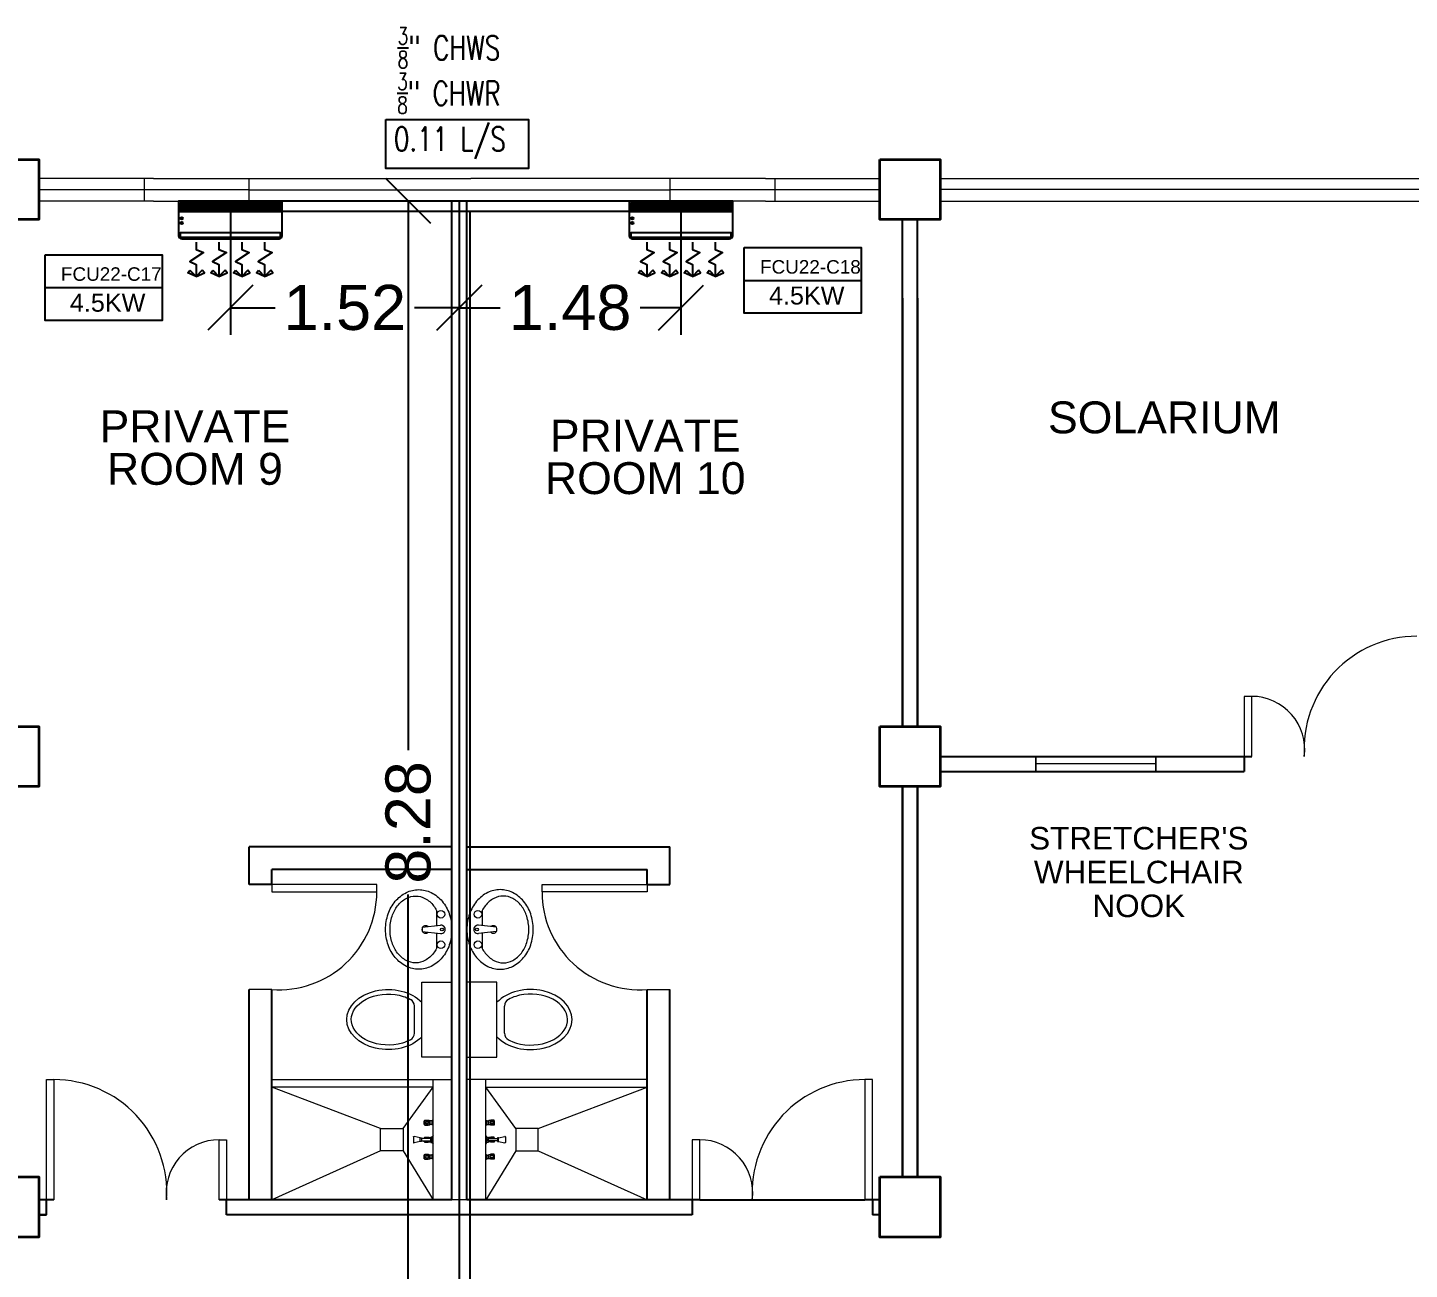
# Model space of a CAD drawing. Header units: millimetres. Extents: x 5 to 598, y 3 to 339.
# Drawn here: x 158.52 to 167.72, y 132.67 to 140.94 of the extents above; entities that cross this region are included whole.
import ezdxf

# ---------------------------------------------------------------- set-up
doc = ezdxf.new("R2010")
doc.units = ezdxf.units.MM
doc.header["$MEASUREMENT"] = 0
for name, color, linetype in [('AIR', 7, 'Continuous'), ('fcu line', 7, 'Continuous'), ('fcu return', 7, 'Continuous'), ('label', 7, 'Continuous'), ('Legends', 7, 'Continuous'), ('pipe label', 7, 'Continuous')]:
    doc.layers.add(name, color=color, linetype=linetype)
doc.styles.add('Arch-Dim', font='simplex.shx', dxfattribs={"width": 0.75})
doc.styles.get("Standard").update_dxf_attribs({"font": 'arial.ttf'})
doc.styles.add('SWISSLT175', font='swissl.ttf', dxfattribs={"height": 0.175})
doc.dimstyles.new('Copy of dimension', dxfattribs={"dimtxt": 0.3, "dimasz": 0.3, "dimexe": 0.18, "dimexo": 0.0625, "dimgap": 0.09, "dimtad": 0, "dimzin": 0, "dimdsep": 46, "dimtxsty": 'Standard', "dimblk": 'OBLIQUE', "dimcen": 0.09, "dimclrd": 256, "dimclre": 256, "dimclrt": 256, "dimadec": 0, "dimazin": 0, "dimtfac": 1, "dimtofl": 0, "dimtmove": 0, "dimatfit": 3, "dimldrblk": 'OBLIQUE', "dimfxl": 1, "dimtolj": 1, "dimtzin": 0, "dimarcsym": 0})

# ---------------------------------------------------------------- blocks, each defined once
blk = doc.blocks.new('CARRIER-S30-32 (FCD)')
at = {"layer": 'AIR'}
for p, q in [((0.825, -0.05), (-0.825, -0.05)), ((0.825, -0.075), (-0.825, -0.075)), ((0.825, -0.1), (-0.825, -0.1)), ((0.825, -0.125), (-0.825, -0.125)), ((0.825, -0.15), (-0.825, -0.15)), ((-0.6, -0.025), (-0.6, -0.175)), ((-0.4, -0.025), (-0.4, -0.175)), ((-0.2, -0.025), (-0.2, -0.175)), ((0, -0.025), (0, -0.175)), ((0.2, -0.025), (0.2, -0.175)), ((0.4, -0.025), (0.4, -0.175)), ((0.6, -0.025), (0.6, -0.175))]:
    blk.add_line(p, q, dxfattribs=at)
for points in [[(-0.8, -0.62), (0.8, -0.62, 0.414214), (0.85, -0.57), (0.85, 0), (-0.85, 0), (-0.85, -0.57, 0.414214)], [(-0.8, -0.595), (0.8, -0.595, 0.414214), (0.825, -0.57), (0.825, -0.525), (-0.825, -0.525), (-0.825, -0.57, 0.414214)]]:
    blk.add_lwpolyline(points, format="xyb", close=True, dxfattribs=at)
for points in [[(-0.825, -0.025), (0.825, -0.025), (0.825, -0.175), (-0.825, -0.175)], [(-0.664, -1.134), (-0.562, -1.239), (-0.697, -1.177)], [(-0.461, -1.134), (-0.562, -1.239), (-0.428, -1.177)], [(-0.289, -1.134), (-0.188, -1.239), (-0.322, -1.177)], [(-0.086, -1.134), (-0.188, -1.239), (-0.053, -1.177)], [(0.086, -1.134), (0.187, -1.239), (0.053, -1.177)], [(0.289, -1.134), (0.187, -1.239), (0.322, -1.177)], [(0.461, -1.134), (0.562, -1.239), (0.428, -1.177)], [(0.664, -1.134), (0.562, -1.239), (0.697, -1.177)]]:
    blk.add_lwpolyline(points, close=True, dxfattribs=at)
for points in [[(-0.562, -0.678), (-0.562, -0.794), (-0.44, -0.843), (-0.667, -0.996), (-0.562, -1.044), (-0.562, -1.239)], [(-0.188, -0.678), (-0.188, -0.794), (-0.065, -0.843), (-0.292, -0.996), (-0.188, -1.044), (-0.188, -1.239)], [(0.187, -0.678), (0.187, -0.794), (0.31, -0.843), (0.083, -0.996), (0.187, -1.044), (0.187, -1.239)], [(0.562, -0.678), (0.562, -0.794), (0.685, -0.843), (0.458, -0.996), (0.562, -1.044), (0.562, -1.239)]]:
    blk.add_lwpolyline(points, dxfattribs=at)
for centre in [(-0.8, -0.285), (-0.8, -0.36)]:
    blk.add_circle(centre, 0.0187, dxfattribs=at)
blk = doc.blocks.new('_Oblique')
at = {"color": 0, "linetype": 'ByBlock', "lineweight": -2}
blk.add_line((-0.5, -0.5), (0.5, 0.5), dxfattribs=at)
blk = doc.blocks.new('*D79')
at = {"layer": 'Defpoints', "color": 0, "transparency": 16777216}
for p in [(161.0591, 139.7844), (161.3989, 139.7844), (161.3989, 131.5094)]:
    blk.add_point(p, dxfattribs=at)
at = {"layer": 'Legends', "lineweight": -2, "transparency": 16777216}
for p, q in [((161.3364, 139.7844), (160.8791, 139.7844)), ((161.0591, 139.7844), (161.0591, 136.1271)), ((161.0591, 131.5094), (161.0591, 135.1668)), ((161.3364, 131.5094), (160.8791, 131.5094))]:
    blk.add_line(p, q, dxfattribs=at)
at = {"layer": 'Legends', "lineweight": -2, "transparency": 16777216, "xscale": 0.3, "yscale": 0.3, "zscale": 0.3}
for p, rotation in [((161.0591, 139.7844), 90), ((161.0591, 131.5094), 270)]:
    blk.add_blockref('_Oblique', p, dxfattribs=dict(at, rotation=rotation))
at = {"layer": 'Legends', "transparency": 16777216, "insert": (161.0591, 135.6469), "char_height": 0.3, "attachment_point": 5, "rotation": 90}
blk.add_mtext('\\A1;8.28', dxfattribs=at)
blk = doc.blocks.new('*D80')
at = {"layer": 'Defpoints', "color": 0, "transparency": 16777216}
for p in [(159.8747, 139.7844), (161.3989, 139.7844), (159.8747, 139.0739)]:
    blk.add_point(p, dxfattribs=at)
at = {"layer": 'Legends', "lineweight": -2, "transparency": 16777216}
for p, q in [((159.8747, 139.7219), (159.8747, 138.8939)), ((161.3989, 139.7219), (161.3989, 138.8939)), ((159.8747, 139.0739), (160.1728, 139.0739)), ((161.3989, 139.0739), (161.1007, 139.0739))]:
    blk.add_line(p, q, dxfattribs=at)
at = {"layer": 'Legends', "lineweight": -2, "transparency": 16777216, "xscale": 0.3, "yscale": 0.3, "zscale": 0.3, "rotation": 180}
blk.add_blockref('_Oblique', (159.8747, 139.0739), dxfattribs=at)
at = {"layer": 'Legends', "lineweight": -2, "transparency": 16777216, "xscale": 0.3, "yscale": 0.3, "zscale": 0.3}
blk.add_blockref('_Oblique', (161.3989, 139.0739), dxfattribs=at)
at = {"layer": 'Legends', "transparency": 16777216, "insert": (160.6368, 139.0739), "char_height": 0.3, "attachment_point": 5}
blk.add_mtext('\\A1;1.52', dxfattribs=at)
blk = doc.blocks.new('*D81')
at = {"layer": 'Defpoints', "color": 0, "transparency": 16777216}
for p in [(161.3989, 139.7844), (162.8747, 139.7844), (162.8747, 139.0739)]:
    blk.add_point(p, dxfattribs=at)
at = {"layer": 'Legends', "lineweight": -2, "transparency": 16777216}
for p, q in [((161.3989, 139.7219), (161.3989, 138.8939)), ((162.8747, 139.7219), (162.8747, 138.8939)), ((161.3989, 139.0739), (161.6709, 139.0739)), ((162.8747, 139.0739), (162.6026, 139.0739))]:
    blk.add_line(p, q, dxfattribs=at)
at = {"layer": 'Legends', "lineweight": -2, "transparency": 16777216, "xscale": 0.3, "yscale": 0.3, "zscale": 0.3, "rotation": 180}
blk.add_blockref('_Oblique', (161.3989, 139.0739), dxfattribs=at)
at = {"layer": 'Legends', "lineweight": -2, "transparency": 16777216, "xscale": 0.3, "yscale": 0.3, "zscale": 0.3}
blk.add_blockref('_Oblique', (162.8747, 139.0739), dxfattribs=at)
at = {"layer": 'Legends', "transparency": 16777216, "insert": (162.1368, 139.0739), "char_height": 0.3, "attachment_point": 5}
blk.add_mtext('\\A1;1.48', dxfattribs=at)

msp = doc.modelspace()

# ---------------------------------------------------------------- linework, layer by layer
at = {"color": 8, "linetype": 'ByBlock', "lineweight": 9}
for p, q in [((158.5997, 139.9344), (158.5997, 139.9344)), ((159.3622, 139.9344), (158.5997, 139.9344)), ((159.2997, 139.9344), (159.2997, 139.7844)), ((159.3622, 139.9344), (160.5622, 139.9344)), ((159.9997, 139.7844), (159.9997, 139.9344)), ((160.5622, 139.9344), (161.4747, 139.9344)), ((162.2372, 139.9344), (161.4747, 139.9344)), ((163.4372, 139.9344), (162.2372, 139.9344)), ((162.7997, 139.9344), (162.7997, 139.7844)), ((163.4372, 139.9344), (164.1997, 139.9344)), ((163.4997, 139.9344), (163.4997, 139.7844)), ((164.5997, 139.9344), (167.9247, 139.9344)), ((164.5997, 139.9344), (164.5997, 139.9344)), ((159.9997, 139.8594), (158.5997, 139.8594)), ((159.9997, 139.8594), (162.7997, 139.8594)), ((164.1997, 139.8594), (162.7997, 139.8594)), ((167.9247, 139.8615), (164.5997, 139.8615)), ((159.3622, 139.7844), (158.5997, 139.7844)), ((159.3622, 139.7844), (160.5622, 139.7844)), ((160.5622, 139.7844), (161.4747, 139.7844)), ((162.2372, 139.7844), (161.4747, 139.7844)), ((163.4372, 139.7844), (162.2372, 139.7844)), ((163.4372, 139.7844), (164.1997, 139.7844)), ((164.5997, 139.7844), (167.9247, 139.7844)), ((166.6997, 139.7844), (166.8497, 139.7844)), ((161.3497, 138.9844), (161.3497, 133.1344)), ((161.4497, 138.9844), (161.4497, 133.1344)), ((165.6372, 136.0864), (165.2372, 136.0864)), ((165.2372, 136.0864), (165.2372, 135.9864)), ((166.0372, 135.9864), (166.0372, 136.0864)), ((166.0372, 136.0364), (165.2372, 136.0364)), ((165.2372, 135.9864), (166.0372, 135.9864)), ((161.3497, 135.5201), (161.3497, 133.5701)), ((161.2247, 133.1344), (161.2247, 133.9344)), ((161.5747, 133.1344), (161.5747, 133.9344)), ((161.2247, 133.1344), (160.1497, 133.1344)), ((161.4497, 133.1344), (161.3497, 133.1344))]:
    msp.add_line(p, q, dxfattribs=at)
at = {"color": 8, "linetype": 'ByBlock', "lineweight": 25}
for p, q in [((161.3497, 133.1344), (161.3497, 139.7844)), ((161.4497, 133.1344), (161.4497, 139.7844)), ((164.3497, 136.2865), (164.3497, 139.6615)), ((164.4497, 136.2865), (164.4497, 139.6615)), ((164.3497, 139.1365), (164.3497, 136.2865)), ((164.4497, 139.1365), (164.4497, 136.2865)), ((164.5997, 136.0864), (166.6747, 136.0864)), ((166.6247, 136.0864), (166.6247, 135.9864)), ((164.5997, 135.9864), (166.6247, 135.9864)), ((164.3497, 135.8865), (164.3497, 133.2865)), ((164.3497, 133.2865), (164.3497, 135.8865)), ((164.4497, 135.8865), (164.4497, 133.2865)), ((164.4497, 133.2865), (164.4497, 135.8865)), ((158.6997, 133.1344), (158.5997, 133.1344)), ((158.6497, 133.0344), (158.6497, 133.1344)), ((161.3497, 133.1344), (159.7997, 133.1344)), ((159.8497, 133.0344), (159.8497, 133.1344)), ((162.9997, 133.1344), (161.4497, 133.1344)), ((162.9497, 133.1344), (162.9497, 133.0344)), ((164.1997, 133.1344), (164.0997, 133.1344)), ((164.1497, 133.1344), (164.1497, 133.0344)), ((158.6497, 133.0344), (158.5997, 133.0344)), ((158.5997, 133.0344), (158.6497, 133.0344)), ((162.9497, 133.0344), (159.8497, 133.0344)), ((164.1997, 133.0344), (164.1497, 133.0344))]:
    msp.add_line(p, q, dxfattribs=at)
at = {"color": 8, "linetype": 'ByBlock', "lineweight": 25, "ltscale": 0.3}
for p, q in [((159.9997, 135.2344), (159.9997, 135.4844)), ((161.3497, 135.4844), (159.9997, 135.4844)), ((161.4497, 135.4844), (162.7997, 135.4844)), ((162.7997, 135.2344), (162.7997, 135.4844)), ((160.1497, 135.2344), (160.1497, 135.3344)), ((161.3497, 135.3344), (160.1497, 135.3344)), ((161.4497, 135.3344), (162.6497, 135.3344)), ((162.6497, 135.2344), (162.6497, 135.3344)), ((160.1497, 135.2344), (159.9997, 135.2344)), ((162.6497, 135.2344), (162.7997, 135.2344)), ((159.9997, 133.1344), (159.9997, 134.5344)), ((160.1497, 133.1344), (160.1497, 134.5344)), ((162.6497, 133.1344), (162.6497, 134.5344)), ((162.7997, 133.1344), (162.7997, 134.5344))]:
    msp.add_line(p, q, dxfattribs=at)
at = {"color": 8, "lineweight": 9}
for p, q in [((161.1518, 134.9489), (161.2736, 134.9623)), ((161.1518, 134.9199), (161.2736, 134.9066)), ((161.6475, 134.9489), (161.5257, 134.9623)), ((161.6475, 134.9199), (161.5257, 134.9066)), ((161.1497, 134.5844), (161.3497, 134.5844)), ((161.1497, 134.0844), (161.1497, 134.5844)), ((161.3497, 134.5844), (161.3497, 134.0844)), ((161.6497, 134.5844), (161.4497, 134.5844)), ((161.4497, 134.5844), (161.4497, 134.0844)), ((161.6497, 134.0844), (161.6497, 134.5844)), ((161.0997, 134.2438), (161.0997, 134.4248)), ((161.6997, 134.2438), (161.6997, 134.4248)), ((161.3497, 134.0844), (161.1497, 134.0844)), ((161.4497, 134.0844), (161.6497, 134.0844)), ((161.1659, 133.6611), (161.1674, 133.6611)), ((161.1659, 133.635), (161.1659, 133.6611)), ((161.1659, 133.635), (161.1675, 133.635)), ((161.1674, 133.6611), (161.1693, 133.6647)), ((161.1675, 133.635), (161.1674, 133.6611)), ((161.1675, 133.635), (161.1693, 133.6314)), ((161.1693, 133.6647), (161.1913, 133.6647)), ((161.1693, 133.6314), (161.1693, 133.6647)), ((161.1693, 133.6314), (161.1913, 133.6314)), ((161.1781, 133.6541), (161.1902, 133.6541)), ((161.1781, 133.642), (161.1902, 133.642)), ((161.1782, 133.6611), (161.1903, 133.6611)), ((161.1782, 133.635), (161.1903, 133.635)), ((161.1913, 133.6647), (161.1954, 133.6625)), ((161.1913, 133.6613), (161.1913, 133.654)), ((161.1913, 133.6348), (161.1913, 133.6422)), ((161.1913, 133.6314), (161.1954, 133.6336)), ((161.1972, 133.6621), (161.2031, 133.6621)), ((161.1972, 133.634), (161.2031, 133.634)), ((161.2031, 133.634), (161.2031, 133.6621)), ((161.2031, 133.6621), (161.2053, 133.6613)), ((161.2031, 133.634), (161.2053, 133.6348)), ((161.2053, 133.6348), (161.2053, 133.6613)), ((161.2171, 133.6594), (161.2053, 133.6594)), ((161.2171, 133.6367), (161.2053, 133.6367)), ((161.2239, 133.6651), (161.2171, 133.6617)), ((161.2171, 133.6344), (161.2171, 133.6617)), ((161.2239, 133.631), (161.2171, 133.6344)), ((161.2239, 133.6651), (161.2246, 133.6651)), ((161.2239, 133.631), (161.2239, 133.6651)), ((161.2239, 133.631), (161.2246, 133.631)), ((161.2246, 133.631), (161.2246, 133.6651)), ((161.5754, 133.6651), (161.5747, 133.6651)), ((161.5747, 133.631), (161.5747, 133.6651)), ((161.5754, 133.631), (161.5747, 133.631)), ((161.5754, 133.6651), (161.5823, 133.6617)), ((161.5754, 133.631), (161.5754, 133.6651)), ((161.5754, 133.631), (161.5822, 133.6344)), ((161.5822, 133.6344), (161.5823, 133.6617)), ((161.5822, 133.6594), (161.594, 133.6594)), ((161.5822, 133.6367), (161.594, 133.6367)), ((161.5963, 133.6621), (161.594, 133.6613)), ((161.594, 133.6348), (161.594, 133.6613)), ((161.5963, 133.634), (161.594, 133.6348)), ((161.6021, 133.6621), (161.5963, 133.6621)), ((161.5963, 133.634), (161.5963, 133.6621)), ((161.6021, 133.634), (161.5963, 133.634)), ((161.608, 133.6647), (161.6039, 133.6625)), ((161.608, 133.6314), (161.6039, 133.6336)), ((161.63, 133.6647), (161.608, 133.6647)), ((161.608, 133.6613), (161.608, 133.654)), ((161.608, 133.6348), (161.608, 133.6422)), ((161.63, 133.6314), (161.608, 133.6314)), ((161.6212, 133.6611), (161.609, 133.6611)), ((161.6212, 133.635), (161.609, 133.635)), ((161.6213, 133.6541), (161.6091, 133.6541)), ((161.6213, 133.642), (161.6091, 133.642)), ((161.6319, 133.6611), (161.63, 133.6647)), ((161.63, 133.6314), (161.63, 133.6647)), ((161.6319, 133.635), (161.63, 133.6314)), ((161.6334, 133.6611), (161.6319, 133.6611)), ((161.6319, 133.635), (161.6319, 133.6611)), ((161.6334, 133.635), (161.6319, 133.635)), ((161.6334, 133.635), (161.6334, 133.6611)), ((161.0928, 133.5538), (161.0928, 133.515)), ((161.1393, 133.5467), (161.0974, 133.5553)), ((161.1393, 133.5221), (161.0974, 133.5136)), ((161.1393, 133.5221), (161.1393, 133.5467)), ((161.1393, 133.5467), (161.1469, 133.5467)), ((161.1393, 133.5221), (161.1393, 133.5467)), ((161.1469, 133.5221), (161.1393, 133.5221)), ((161.1469, 133.5467), (161.1469, 133.5221)), ((161.2092, 133.542), (161.1469, 133.542)), ((161.1469, 133.5268), (161.2092, 133.5269)), ((161.1659, 133.542), (161.1659, 133.5475)), ((161.1659, 133.5475), (161.1675, 133.5475)), ((161.1659, 133.5214), (161.1659, 133.5268)), ((161.1659, 133.5214), (161.1675, 133.5214)), ((161.1675, 133.5475), (161.1694, 133.5511)), ((161.1675, 133.542), (161.1675, 133.5475)), ((161.1675, 133.5214), (161.1675, 133.5268)), ((161.1675, 133.5214), (161.1694, 133.5178)), ((161.1694, 133.542), (161.1694, 133.5511)), ((161.1694, 133.5511), (161.1913, 133.5511)), ((161.1694, 133.5178), (161.1694, 133.5268)), ((161.1694, 133.5178), (161.1913, 133.5178)), ((161.1782, 133.5475), (161.1903, 133.5475)), ((161.1782, 133.5213), (161.1903, 133.5213)), ((161.1913, 133.5511), (161.1954, 133.5489)), ((161.1913, 133.5476), (161.1913, 133.542)), ((161.1913, 133.5212), (161.1913, 133.5269)), ((161.1913, 133.5178), (161.1954, 133.52)), ((161.1972, 133.5484), (161.2031, 133.5484)), ((161.1972, 133.5204), (161.2031, 133.5204)), ((161.2031, 133.542), (161.2031, 133.5484)), ((161.2031, 133.5484), (161.2053, 133.5477)), ((161.2031, 133.5204), (161.2031, 133.5269)), ((161.2031, 133.5204), (161.2053, 133.5212)), ((161.2053, 133.542), (161.2053, 133.5477)), ((161.2092, 133.5458), (161.2053, 133.5458)), ((161.2053, 133.5212), (161.2053, 133.5269)), ((161.2092, 133.5231), (161.2053, 133.5231)), ((161.2092, 133.5518), (161.2092, 133.517)), ((161.2189, 133.5518), (161.2092, 133.5518)), ((161.2092, 133.5269), (161.2092, 133.542)), ((161.2092, 133.517), (161.2189, 133.517)), ((161.2247, 133.5634), (161.2189, 133.5518)), ((161.2189, 133.5518), (161.2189, 133.517)), ((161.2189, 133.517), (161.2189, 133.5518)), ((161.2189, 133.517), (161.2247, 133.5055)), ((161.2247, 133.5055), (161.2247, 133.5634)), ((161.5747, 133.5634), (161.5804, 133.5518)), ((161.5747, 133.5055), (161.5747, 133.5634)), ((161.5804, 133.517), (161.5747, 133.5055)), ((161.5804, 133.5518), (161.5804, 133.517)), ((161.5804, 133.517), (161.5804, 133.5518)), ((161.5804, 133.5518), (161.5901, 133.5518)), ((161.5901, 133.517), (161.5804, 133.517)), ((161.5901, 133.5518), (161.5901, 133.517)), ((161.5901, 133.5458), (161.594, 133.5458)), ((161.5901, 133.542), (161.6525, 133.542)), ((161.5901, 133.5269), (161.5901, 133.542)), ((161.6525, 133.5268), (161.5901, 133.5269)), ((161.5901, 133.5231), (161.594, 133.5231)), ((161.5963, 133.5484), (161.594, 133.5477)), ((161.594, 133.542), (161.594, 133.5477)), ((161.594, 133.5212), (161.594, 133.5269)), ((161.5963, 133.5204), (161.594, 133.5212)), ((161.5963, 133.542), (161.5963, 133.5484)), ((161.6021, 133.5484), (161.5963, 133.5484)), ((161.5963, 133.5204), (161.5963, 133.5269)), ((161.6021, 133.5204), (161.5963, 133.5204)), ((161.608, 133.5511), (161.6039, 133.5489)), ((161.608, 133.5178), (161.6039, 133.52)), ((161.63, 133.5511), (161.608, 133.5511)), ((161.608, 133.5476), (161.608, 133.542)), ((161.608, 133.5212), (161.608, 133.5269)), ((161.63, 133.5178), (161.608, 133.5178)), ((161.6211, 133.5475), (161.609, 133.5475)), ((161.6211, 133.5213), (161.609, 133.5213)), ((161.63, 133.542), (161.63, 133.5511)), ((161.6319, 133.5475), (161.63, 133.5511)), ((161.63, 133.5178), (161.63, 133.5268)), ((161.6319, 133.5214), (161.63, 133.5178)), ((161.6319, 133.542), (161.6319, 133.5475)), ((161.6334, 133.5475), (161.6319, 133.5475)), ((161.6319, 133.5214), (161.6319, 133.5268)), ((161.6334, 133.5214), (161.6319, 133.5214)), ((161.6334, 133.542), (161.6334, 133.5475)), ((161.6334, 133.5214), (161.6334, 133.5268)), ((161.66, 133.5467), (161.6525, 133.5467)), ((161.6525, 133.5467), (161.6525, 133.5221)), ((161.6525, 133.5221), (161.66, 133.5221)), ((161.66, 133.5467), (161.702, 133.5553)), ((161.66, 133.5221), (161.66, 133.5467)), ((161.66, 133.5221), (161.66, 133.5467)), ((161.66, 133.5221), (161.702, 133.5136)), ((161.7065, 133.5538), (161.7065, 133.515)), ((161.166, 133.4077), (161.166, 133.4339)), ((161.166, 133.4339), (161.1675, 133.4339)), ((161.166, 133.4077), (161.1675, 133.4077)), ((161.1675, 133.4339), (161.1694, 133.4375)), ((161.1675, 133.4077), (161.1675, 133.4339)), ((161.1675, 133.4077), (161.1694, 133.4041)), ((161.1694, 133.4041), (161.1694, 133.4375)), ((161.1694, 133.4375), (161.1913, 133.4375)), ((161.1694, 133.4041), (161.1913, 133.4041)), ((161.1781, 133.4268), (161.1902, 133.4269)), ((161.1781, 133.4147), (161.1902, 133.4147)), ((161.1782, 133.4339), (161.1903, 133.4339)), ((161.1782, 133.4077), (161.1903, 133.4077)), ((161.1913, 133.4375), (161.1954, 133.4353)), ((161.1913, 133.434), (161.1913, 133.4267)), ((161.1913, 133.4076), (161.1913, 133.4149)), ((161.1913, 133.4041), (161.1954, 133.4063)), ((161.1972, 133.4348), (161.2031, 133.4348)), ((161.1972, 133.4068), (161.2031, 133.4068)), ((161.2031, 133.4348), (161.2054, 133.434)), ((161.2031, 133.4068), (161.2031, 133.4348)), ((161.2031, 133.4068), (161.2054, 133.4075)), ((161.2054, 133.4075), (161.2054, 133.434)), ((161.2171, 133.4322), (161.2054, 133.4322)), ((161.2171, 133.4094), (161.2054, 133.4094)), ((161.2239, 133.4378), (161.2171, 133.4344)), ((161.2171, 133.4072), (161.2171, 133.4344)), ((161.2239, 133.4037), (161.2171, 133.4072)), ((161.2239, 133.4037), (161.2239, 133.4378)), ((161.2239, 133.4378), (161.2247, 133.4378)), ((161.2239, 133.4037), (161.2247, 133.4037)), ((161.2247, 133.4037), (161.2247, 133.4378)), ((161.5746, 133.4037), (161.5746, 133.4378)), ((161.5754, 133.4378), (161.5746, 133.4378)), ((161.5754, 133.4037), (161.5746, 133.4037)), ((161.5754, 133.4037), (161.5754, 133.4378)), ((161.5754, 133.4378), (161.5822, 133.4344)), ((161.5754, 133.4037), (161.5822, 133.4072)), ((161.5822, 133.4072), (161.5822, 133.4344)), ((161.5822, 133.4322), (161.594, 133.4322)), ((161.5822, 133.4094), (161.594, 133.4094)), ((161.5962, 133.4348), (161.594, 133.434)), ((161.594, 133.4075), (161.594, 133.434)), ((161.5962, 133.4068), (161.594, 133.4075)), ((161.5962, 133.4068), (161.5962, 133.4348)), ((161.6021, 133.4348), (161.5962, 133.4348)), ((161.6021, 133.4068), (161.5962, 133.4068)), ((161.608, 133.4375), (161.6039, 133.4353)), ((161.608, 133.4041), (161.6039, 133.4063)), ((161.63, 133.4375), (161.608, 133.4375)), ((161.608, 133.434), (161.608, 133.4267)), ((161.608, 133.4076), (161.608, 133.4149)), ((161.6299, 133.4041), (161.608, 133.4041)), ((161.6211, 133.4339), (161.609, 133.4339)), ((161.6211, 133.4077), (161.609, 133.4077)), ((161.6212, 133.4268), (161.6091, 133.4269)), ((161.6212, 133.4147), (161.6091, 133.4147)), ((161.6299, 133.4041), (161.63, 133.4375)), ((161.6318, 133.4077), (161.6299, 133.4041)), ((161.6318, 133.4339), (161.63, 133.4375)), ((161.6318, 133.4077), (161.6318, 133.4339)), ((161.6334, 133.4339), (161.6318, 133.4339)), ((161.6334, 133.4077), (161.6318, 133.4077)), ((161.6334, 133.4077), (161.6334, 133.4339))]:
    msp.add_line(p, q, dxfattribs=at)
at = {"color": 8, "linetype": 'ByBlock', "lineweight": 9, "ltscale": 0.3}
for p, q in [((160.1497, 134.5344), (159.9997, 134.5344)), ((162.6497, 134.5344), (162.7997, 134.5344)), ((160.8747, 133.6094), (160.1497, 133.8844)), ((161.0247, 133.6094), (161.2247, 133.8844)), ((161.7747, 133.6094), (161.5747, 133.8844)), ((161.9247, 133.6094), (162.6497, 133.8844)), ((160.8747, 133.4594), (160.1497, 133.1344)), ((161.0247, 133.4594), (161.2247, 133.1344)), ((161.7747, 133.4594), (161.5747, 133.1344)), ((161.9247, 133.4594), (162.6497, 133.1344))]:
    msp.add_line(p, q, dxfattribs=at)
at = {"color": 8, "lineweight": 25}
msp.add_line((162.9997, 133.1344), (164.0997, 133.1344), dxfattribs=at)
at = {"color": 8, "linetype": 'ByBlock', "lineweight": 35}
for points in [[(158.1997, 140.0615), (158.5997, 140.0615), (158.5997, 139.6615), (158.1997, 139.6615)], [(164.1997, 140.0615), (164.5997, 140.0615), (164.5997, 139.6615), (164.1997, 139.6615)], [(158.1997, 136.2865), (158.5997, 136.2865), (158.5997, 135.8865), (158.1997, 135.8865)], [(164.1997, 136.2865), (164.5997, 136.2865), (164.5997, 135.8865), (164.1997, 135.8865)], [(158.1997, 133.2865), (158.5997, 133.2865), (158.5997, 132.8865), (158.1997, 132.8865)], [(164.1997, 133.2865), (164.5997, 133.2865), (164.5997, 132.8865), (164.1997, 132.8865)]]:
    msp.add_lwpolyline(points, close=True, dxfattribs=at)
at = {"color": 8, "lineweight": 13, "ltscale": 0.03}
for points in [[(166.6247, 136.0864), (166.6747, 136.0864), (166.6747, 136.4864), (166.6247, 136.4864)], [(160.1497, 135.2344), (160.1497, 135.1844), (160.8497, 135.1844), (160.8497, 135.2344)], [(162.6497, 135.2344), (162.6497, 135.1844), (161.9497, 135.1844), (161.9497, 135.2344)], [(158.6997, 133.1344), (158.6497, 133.1344), (158.6497, 133.9344), (158.6997, 133.9344)], [(164.0997, 133.1344), (164.1497, 133.1344), (164.1497, 133.9344), (164.0997, 133.9344)], [(159.8497, 133.1344), (159.7997, 133.1344), (159.7997, 133.5344), (159.8497, 133.5344)], [(162.9497, 133.1344), (162.9997, 133.1344), (162.9997, 133.5344), (162.9497, 133.5344)]]:
    msp.add_lwpolyline(points, close=True, dxfattribs=at)
at = {"color": 8, "lineweight": 9}
msp.add_lwpolyline([(165.2372, 136.0864), (166.0372, 136.0864), (166.0372, 135.9864), (165.2372, 135.9864)], close=True, dxfattribs=at)
for points in [[(161.1287, 134.6694, -0.11576), (161.0462, 134.6888, -0.104047), (160.9724, 134.747, -0.090875), (160.925, 134.831, -0.083344), (160.9077, 134.9344, -0.083344), (160.925, 135.0379, -0.090875), (160.9724, 135.1218, -0.104047), (161.0462, 135.1801, -0.11576), (161.1287, 135.1994, -0.11576), (161.2111, 135.1801, -0.104047), (161.2849, 135.1218, -0.090875), (161.3323, 135.0379, -0.083344), (161.3497, 134.9344, -0.083344), (161.3323, 134.831, -0.090875), (161.2849, 134.747, -0.104047), (161.2111, 134.6888, -0.11576)], [(161.6707, 134.6694, 0.11576), (161.7531, 134.6888, 0.104047), (161.8269, 134.747, 0.090875), (161.8743, 134.831, 0.083344), (161.8917, 134.9344, 0.083344), (161.8743, 135.0379, 0.090875), (161.8269, 135.1218, 0.104047), (161.7531, 135.1801, 0.11576), (161.6707, 135.1994, 0.11576), (161.5882, 135.1801, 0.104047), (161.5144, 135.1218, 0.090875), (161.467, 135.0379, 0.083344), (161.4497, 134.9344, 0.083344), (161.467, 134.831, 0.090875), (161.5144, 134.747, 0.104047), (161.5882, 134.6888, 0.11576)]]:
    msp.add_lwpolyline(points, format="xyb", close=True, dxfattribs=at)
for points in [[(161.1077, 134.7119, -0.124838), (161.0451, 134.7278, -0.105788), (160.9875, 134.7771, -0.086697), (160.9512, 134.8468, -0.076776), (160.9377, 134.9344, -0.076776), (160.9512, 135.022, -0.086697), (160.9875, 135.0918, -0.105788), (161.0451, 135.1411, -0.124838), (161.1077, 135.1569, -0.124838), (161.1702, 135.1411, -0.105788), (161.2279, 135.0918, -0.040067), (161.2477, 135.061), (161.2477, 134.9588, -0.040067)], [(161.6917, 134.7119, 0.124838), (161.7542, 134.7278, 0.105788), (161.8119, 134.7771, 0.086697), (161.8481, 134.8468, 0.076776), (161.8617, 134.9344, 0.076776), (161.8481, 135.022, 0.086697), (161.8119, 135.0918, 0.105788), (161.7542, 135.1411, 0.124838), (161.6917, 135.1569, 0.124838), (161.6291, 135.1411, 0.105788), (161.5715, 135.0918, 0.040067), (161.5517, 135.061), (161.5517, 134.9588, 0.040067)], [(161.2477, 134.91), (161.2477, 134.8078, -0.040067), (161.2279, 134.7771, -0.105788), (161.1702, 134.7278, -0.124838), (161.1077, 134.7119, -0.124838)], [(161.5517, 134.91), (161.5517, 134.8078, 0.040067), (161.5715, 134.7771, 0.105788), (161.6291, 134.7278, 0.124838), (161.6917, 134.7119, 0.124838)]]:
    msp.add_lwpolyline(points, format="xyb", dxfattribs=at)
at = {"color": 8, "linetype": 'ByBlock', "lineweight": 9, "ltscale": 0.3}
for points in [[(161.2247, 133.8844), (160.1497, 133.8844), (160.1497, 133.9344), (161.3497, 133.9344), (161.3497, 133.9344)], [(161.5747, 133.8844), (162.6497, 133.8844), (162.6497, 133.9344), (161.4497, 133.9344), (161.4497, 133.9344)]]:
    msp.add_lwpolyline(points, dxfattribs=at)
at = {"color": 8, "linetype": 'ByBlock', "lineweight": 9, "ltscale": 0.03}
for points in [[(161.0247, 133.6094), (161.0247, 133.4594), (160.8747, 133.4594), (160.8747, 133.6094)], [(161.7747, 133.6094), (161.7747, 133.4594), (161.9247, 133.4594), (161.9247, 133.6094)]]:
    msp.add_lwpolyline(points, close=True, dxfattribs=at)
at = {"color": 8, "lineweight": 9}
for centre, radius in [((161.2767, 135.036), 0.0255), ((161.5227, 135.036), 0.0255), ((161.2832, 134.9344), 0.0095), ((161.5162, 134.9344), 0.0095), ((161.2767, 134.8328), 0.0255), ((161.5227, 134.8328), 0.0255)]:
    msp.add_circle(centre, radius, dxfattribs=at)
at = {"color": 8, "lineweight": 13, "ltscale": 0.03}
for centre, radius, start, end in [((167.7747, 136.1349), 0.7516, 90, 183.69522), ((166.6747, 136.1333), 0.3531, 352.37185, 90), ((160.1979, 135.1844), 0.6518, 265.75781, 0), ((162.6014, 135.1844), 0.6518, 180, 274.24219), ((158.6997, 133.1829), 0.7516, 356.30478, 90), ((164.0997, 133.1829), 0.7516, 90, 183.69522), ((159.7997, 133.1813), 0.3531, 90, 187.62815), ((162.9997, 133.1813), 0.3531, 352.37185, 90)]:
    msp.add_arc(centre, radius, start, end, dxfattribs=at)
at = {"color": 8, "lineweight": 9}
for centre, radius, start, end in [((161.1747, 134.9344), 0.025, 161.37929, 198.62071), ((161.2455, 134.9344), 0.0948, 171.20259, 188.79741), ((161.1747, 134.9344), 0.025, 48.79782, 143.69319), ((161.1747, 134.9344), 0.025, 216.30681, 311.20218), ((161.2767, 134.9344), 0.028, 263.75449, 96.24551), ((161.5227, 134.9344), 0.028, 83.75449, 276.24551), ((161.6246, 134.9344), 0.025, 36.30681, 131.20218), ((161.6246, 134.9344), 0.025, 228.79782, 323.69319), ((161.5539, 134.9344), 0.0948, 351.20259, 8.79741), ((161.6246, 134.9344), 0.025, 341.37929, 18.62071), ((161.0497, 134.4248), 0.05, 0, 61.99164), ((161.7497, 134.4248), 0.05, 118.00836, 180), ((161.0497, 134.2438), 0.05, 298.15006, 0), ((161.7497, 134.2438), 0.05, 180, 241.84994)]:
    msp.add_arc(centre, radius, start, end, dxfattribs=at)
at = {"color": 8, "lineweight": 9, "extrusion": (0, 0, -1)}
msp.add_ellipse((160.9247, 134.3344), major_axis=(0.275, 0), ratio=0.727273, start_param=0.612555, end_param=5.670631, dxfattribs=at)
at = {"color": 8, "lineweight": 9}
for centre, major_axis, ratio, start_param, end_param in [((161.8747, 134.3344), (-0.275, 0), 0.727273, 0.612555, 5.670631), ((161.6021, 133.6659), (-0.00268, 0.00268), 1, 2.356082, 2.850023), ((161.6021, 133.6303), (-0.00268, 0.00268), 1, -1.279452, -0.785511), ((161.6069, 133.6481), (-0.00268, 0.00268), 1, 0.203142, 1.36743), ((161.6143, 133.6432), (-0.00887, 0.00887), 1, -0.157871, 0.203142), ((161.6143, 133.6529), (0.00887, 0.00887), 1, 2.938226, 3.299239), ((161.6151, 133.6763), (-0.0118, 0.0118), 1, 1.703115, 1.83534), ((161.6151, 133.6198), (-0.0118, 0.0118), 1, -0.264769, -0.132543), ((161.609, 133.6649), (-0.00268, 0.00268), 1, 1.728443, 2.356082), ((161.609, 133.6312), (0.00268, 0.00268), 1, 0.785286, 1.412925), ((161.6091, 133.6503), (0.00268, 0.00268), 1, 0.785286, 1.412925), ((161.6091, 133.6458), (0.00268, 0.00268), 1, 3.299239, 3.926878), ((161.6204, 133.6738), (-0.00896, 0.00896), 1, 2.418785, 3.129871), ((161.6204, 133.6223), (-0.00896, 0.00896), 1, -1.559299, -0.848214), ((161.6205, 133.6437), (0.00738, 0.00738), 1, 6.21008, 6.994878), ((161.6205, 133.6524), (0.00738, 0.00738), 1, 4.000472, 4.78527), ((161.6255, 133.6481), (-0.00268, 0.00268), 1, 3.214474, 4.639283), ((161.096, 133.5171), (0.00268, 0.00268), 1, 2.92514, 4.295202), ((161.6021, 133.5522), (0.00268, 0.00268), 1, 3.926878, 4.42082), ((161.6021, 133.5166), (-0.00268, 0.00268), 1, -1.279452, -0.785511), ((161.6151, 133.5627), (0.0118, 0.0118), 1, 3.273911, 3.406137), ((161.6151, 133.5062), (0.0118, 0.0118), 1, 1.306028, 1.438253), ((161.609, 133.5513), (0.00268, 0.00268), 1, 3.299239, 3.926878), ((161.609, 133.5176), (-0.00268, 0.00268), 1, -0.785511, -0.157871), ((161.6203, 133.5602), (-0.00896, 0.00896), 1, 2.418785, 3.129871), ((161.6203, 133.5087), (0.00896, 0.00896), 1, 0.011497, 0.722582), ((161.7033, 133.5517), (0.00268, 0.00268), 1, 6.066508, 7.43657), ((161.6021, 133.4386), (0.00268, 0.00268), 1, 3.926878, 4.42082), ((161.6021, 133.403), (0.00268, 0.00268), 1, 0.291344, 0.785286), ((161.6069, 133.4208), (-0.00268, 0.00268), 1, 0.203142, 1.36743), ((161.6142, 133.416), (0.00887, 0.00887), 1, 1.412925, 1.773938), ((161.6142, 133.4256), (-0.00887, 0.00887), 1, 1.36743, 1.728443), ((161.6151, 133.449), (-0.0118, 0.0118), 1, 1.703115, 1.83534), ((161.615, 133.3925), (-0.0118, 0.0118), 1, -0.264769, -0.132543), ((161.609, 133.4377), (0.00268, 0.00268), 1, 3.299239, 3.926878), ((161.609, 133.4039), (-0.00268, 0.00268), 1, -0.785511, -0.157871), ((161.6091, 133.4231), (0.00268, 0.00268), 1, 0.785286, 1.412925), ((161.6091, 133.4185), (0.00268, 0.00268), 1, 3.299239, 3.926878), ((161.6203, 133.4465), (0.00896, 0.00896), 1, 3.989582, 4.700667), ((161.6203, 133.3951), (-0.00896, 0.00896), 1, -1.559299, -0.848214), ((161.6205, 133.4164), (-0.00738, 0.00738), 1, 4.639283, 5.424081), ((161.6205, 133.4251), (0.00738, 0.00738), 1, 4.000472, 4.78527), ((161.6255, 133.4208), (0.00268, 0.00268), 1, 4.78527, 6.21008)]:
    msp.add_ellipse(centre, major_axis=major_axis, ratio=ratio, start_param=start_param, end_param=end_param, dxfattribs=at)
at = {"color": 8, "lineweight": 9, "extrusion": (-2.88216e-41, 4.99074e-41, -1)}
for centre, major_axis, start_param, end_param in [((161.1738, 133.6481), (-0.00268, 0.00268), 4.78527, 6.21008), ((161.179, 133.6738), (0.00896, 0.00896), 2.418785, 3.129871), ((161.179, 133.6223), (-0.00896, 0.00896), 0.011497, 0.722582), ((161.1788, 133.6437), (0.00738, 0.00738), 4.639283, 5.424081), ((161.1788, 133.6524), (-0.00738, 0.00738), 4.000472, 4.78527), ((161.1902, 133.6503), (-0.00268, 0.00268), 0.785286, 1.412925), ((161.1902, 133.6458), (-0.00268, 0.00268), 3.299239, 3.926878), ((161.1903, 133.6649), (0.00268, 0.00268), 1.728443, 2.356082), ((161.1903, 133.6312), (0.00268, 0.00268), -0.785511, -0.157871), ((161.1851, 133.6432), (0.00887, 0.00887), -0.157871, 0.203142), ((161.1851, 133.6529), (0.00887, 0.00887), 1.36743, 1.728443), ((161.1842, 133.6763), (-0.0118, 0.0118), 3.273911, 3.406137), ((161.1842, 133.6198), (-0.0118, 0.0118), 1.306028, 1.438253), ((161.1972, 133.6659), (0.00268, 0.00268), 2.356082, 2.850023), ((161.1972, 133.6303), (0.00268, 0.00268), -1.279452, -0.785511), ((161.1924, 133.6481), (-0.00268, 0.00268), 1.773938, 2.938226), ((161.096, 133.5517), (0.00268, 0.00268), 4.495711, 5.865773), ((161.179, 133.5602), (-0.00896, 0.00896), 3.989582, 4.700667), ((161.179, 133.5087), (-0.00896, 0.00896), 0.011497, 0.722582), ((161.1903, 133.5513), (-0.00268, 0.00268), 3.299239, 3.926878), ((161.1903, 133.5176), (-0.00268, 0.00268), 0.785286, 1.412925), ((161.1843, 133.5627), (0.0118, 0.0118), 1.703115, 1.83534), ((161.1843, 133.5062), (0.0118, 0.0118), -0.264769, -0.132543), ((161.1972, 133.5522), (-0.00268, 0.00268), 3.926878, 4.42082), ((161.1972, 133.5166), (-0.00268, 0.00268), 0.291344, 0.785286), ((161.1738, 133.4208), (-0.00268, 0.00268), 4.78527, 6.21008), ((161.179, 133.4465), (0.00896, 0.00896), 2.418785, 3.129871), ((161.179, 133.3951), (-0.00896, 0.00896), 0.011497, 0.722582), ((161.1789, 133.4164), (0.00738, 0.00738), 4.639283, 5.424081), ((161.1789, 133.4251), (-0.00738, 0.00738), 4.000472, 4.78527), ((161.1902, 133.4231), (-0.00268, 0.00268), 0.785286, 1.412925), ((161.1902, 133.4185), (-0.00268, 0.00268), 3.299239, 3.926878), ((161.1903, 133.4377), (0.00268, 0.00268), 1.728443, 2.356082), ((161.1903, 133.4039), (0.00268, 0.00268), -0.785511, -0.157871), ((161.1851, 133.416), (0.00887, 0.00887), -0.157871, 0.203142), ((161.1851, 133.4256), (0.00887, 0.00887), 1.36743, 1.728443), ((161.1843, 133.449), (-0.0118, 0.0118), 3.273911, 3.406137), ((161.1843, 133.3925), (0.0118, 0.0118), -0.264769, -0.132543), ((161.1972, 133.4386), (0.00268, 0.00268), 2.356082, 2.850023), ((161.1972, 133.403), (0.00268, 0.00268), -1.279452, -0.785511), ((161.1924, 133.4208), (-0.00268, 0.00268), 1.773938, 2.938226)]:
    msp.add_ellipse(centre, major_axis=major_axis, ratio=1, start_param=start_param, end_param=end_param, dxfattribs=at)
at = {"color": 8, "lineweight": 9, "extrusion": (2.88216e-41, 4.99074e-41, -1)}
msp.add_ellipse((161.7033, 133.5171), major_axis=(-0.00268, 0.00268), ratio=1, start_param=2.92514, end_param=4.295202, dxfattribs=at)
at = {"color": 8, "lineweight": 9}
for points in [[(161.0732, 134.1998), (161.0568, 134.191), (161.0388, 134.1835), (160.9476, 134.1567), (160.8604, 134.1618), (160.7288, 134.2196), (160.6875, 134.2696), (160.674, 134.3677), (160.6999, 134.4199), (160.8112, 134.494), (160.8949, 134.5118), (161.0086, 134.4961), (161.0435, 134.4847), (161.0731, 134.469)], [(161.7261, 134.1998), (161.7425, 134.191), (161.7605, 134.1835), (161.8517, 134.1567), (161.9389, 134.1618), (162.0705, 134.2196), (162.1119, 134.2696), (162.1253, 134.3677), (162.0994, 134.4199), (161.9882, 134.494), (161.9045, 134.5118), (161.7907, 134.4961), (161.7558, 134.4847), (161.7262, 134.469)]]:
    msp.add_open_spline(points, degree=3, knots=[0.937253, 0.937253, 0.937253, 0.937253, 1.185372, 1.185372, 2.113864, 2.113864, 3.042356, 3.042356, 3.970847, 3.970847, 4.899339, 4.899339, 5.346062, 5.346062, 5.346062, 5.346062], dxfattribs=at)
at = {"color": 8, "linetype": 'ByBlock', "lineweight": 9}
for p in [(159.9622, 139.7844), (162.8372, 139.7844)]:
    msp.add_point(p, dxfattribs=at)
at = {"layer": 'fcu line', "linetype": 'Continuous'}
for p, q in [((162.8747, 139.7844), (159.8747, 139.7844)), ((161.3989, 139.7844), (161.3989, 131.5094))]:
    msp.add_line(p, q, dxfattribs=at)
at = {"layer": 'fcu return', "linetype": 'Continuous'}
for p, q in [((162.8747, 139.7144), (159.8747, 139.7144)), ((161.4689, 139.7144), (161.4689, 131.4394))]:
    msp.add_line(p, q, dxfattribs=at)
at = {"layer": 'Legends', "linetype": 'Continuous', "lineweight": 25}
for p, q in [((158.6414, 139.2081), (159.4202, 139.2081)), ((163.2962, 139.2559), (164.0751, 139.2559))]:
    msp.add_line(p, q, dxfattribs=at)
at = {"layer": 'Legends'}
for points in [[(163.2962, 139.4743), (164.0751, 139.4743), (164.0751, 139.0375), (163.2962, 139.0375)], [(158.6414, 139.4266), (159.4202, 139.4266), (159.4202, 138.9897), (158.6414, 138.9897)]]:
    msp.add_lwpolyline(points, close=True, dxfattribs=at)
at = {"layer": 'pipe label', "color": 2, "linetype": 'Continuous', "lineweight": 25}
msp.add_lwpolyline([(160.9086, 140.3279), (161.8601, 140.3279), (161.8601, 140.0006), (160.9086, 140.0006)], close=True, dxfattribs=at)

# ---------------------------------------------------------------- block references
at = {"layer": 'AIR', "xscale": 0.4053817101480872, "yscale": 0.4053817101480872, "zscale": 0.4053817101480872}
for p in [(159.8747, 139.7844), (162.8747, 139.7844)]:
    msp.add_blockref('CARRIER-S30-32 (FCD)', p, dxfattribs=at)

# ---------------------------------------------------------------- texts
at = {"layer": 'label', "color": 8, "linetype": 'ByBlock', "lineweight": 9, "ltscale": 0.4, "attachment_point": 5, "style": 'SWISSLT175'}
for s, insert, char_height, line_spacing_factor in [('PRIVATE ^JROOM 9', (159.6386, 138.1415), 0.2125, 0.8), ('SOLARIUM', (166.0935, 138.3423), 0.2125, 0.8), ('PRIVATE ^JROOM 10', (162.6368, 138.0795), 0.2125, 0.8), ("STRETCHER'S\\PWHEELCHAIR\\PNOOK", (165.9231, 135.3157), 0.15, 0.9)]:
    msp.add_mtext(s, dxfattribs=dict(at, insert=insert, char_height=char_height, line_spacing_factor=line_spacing_factor))
at = {"layer": 'Legends', "linetype": 'Continuous', "lineweight": 25, "attachment_point": 1}
for s, width, insert, char_height in [('FCU22-C18', 0.448108, (163.4012, 139.3909), 0.09), ('FCU22-C17', 0.448108, (158.7464, 139.3431), 0.09), ('4.5KW', 0.236742, (163.4606, 139.2152), 0.12), ('4.5KW', 0.236742, (158.8058, 139.1674), 0.12)]:
    msp.add_mtext_dynamic_manual_height_columns(s, width=width, gutter_width=1.011, heights=[0], dxfattribs=dict(at, insert=insert, char_height=char_height))
at = {"layer": 'pipe label', "color": 3, "linetype": 'Continuous', "lineweight": 25, "insert": (160.9878, 140.9388), "char_height": 0.16, "attachment_point": 1, "style": 'Arch-Dim'}
msp.add_mtext_dynamic_manual_height_columns('\\A1;{\\H0.7x;\\S3/8;}" CHWS', width=1.17294, gutter_width=1.011, heights=[0], dxfattribs=at)
at = {"layer": 'pipe label', "color": 240, "linetype": 'Continuous', "lineweight": 25, "insert": (160.9846, 140.6358), "char_height": 0.16, "attachment_point": 1, "style": 'Arch-Dim'}
msp.add_mtext_dynamic_manual_height_columns('\\A1;{\\H0.7x;\\S3/8;}" CHWR', width=0.880349, gutter_width=1.011, heights=[0], dxfattribs=at)
at = {"layer": 'pipe label', "color": 2, "linetype": 'Continuous', "lineweight": 25, "insert": (160.9635, 140.2776), "char_height": 0.16, "attachment_point": 1, "style": 'Arch-Dim'}
msp.add_mtext_dynamic_manual_height_columns('0.11 L/S', width=0.89967, gutter_width=1.011, heights=[0], dxfattribs=at)

# ---------------------------------------------------------------- dimensions: what is measured, and where the dimension line sits
at = {"layer": 'Legends'}
dim = msp.add_linear_dim(base=(161.0591476517, 139.7844301838), p1=(161.3988508075, 131.5094301838), p2=(161.3988508075, 139.7844301838), angle=90, dimstyle='Copy of dimension', dxfattribs=at)
dim.commit()
dim.dimension.update_dxf_attribs({"geometry": '*D79', "text_midpoint": (161.0591476517, 135.6469301838)})
for base, p2, picture, middle in [((159.8747, 139.0739), (159.8747, 139.7844), '*D80', (160.6368, 139.0739)), ((162.8747, 139.0739), (162.8747, 139.7844), '*D81', (162.1368, 139.0739))]:
    dim = msp.add_linear_dim(base=base, p1=(161.3989, 139.7844), p2=p2, dimstyle='Copy of dimension', dxfattribs=at)
    dim.commit()
    dim.dimension.update_dxf_attribs({"geometry": picture, "text_midpoint": middle})

doc.saveas('drawing.dxf')
